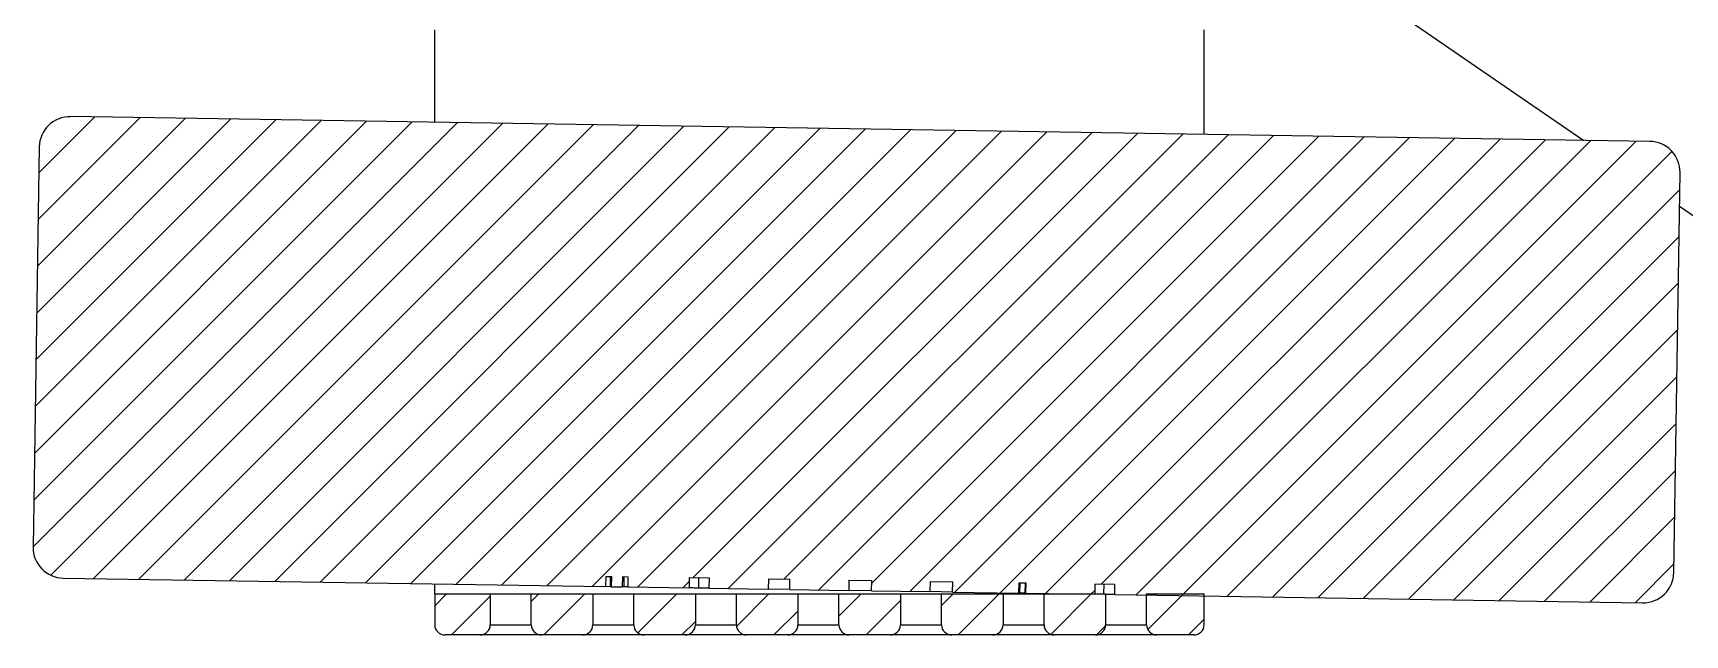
# Model space of a CAD drawing. Header units: millimetres. Extents: x -1 to 366, y 0 to 340.
# Drawn here: x 123.5 to 284.5, y 164.6 to 223.3 of the extents above; entities that cross this region are included whole.
import ezdxf

# ---------------------------------------------------------------- set-up
doc = ezdxf.new("R2010")
doc.units = ezdxf.units.MM
pattern_1 = [(45, (-418.589, -72.4933), (-2.245064, 2.245064), [])]

msp = doc.modelspace()

# ---------------------------------------------------------------- hatches: boundary and pattern name
at = {"linetype": 'Continuous', "lineweight": 18}
h = msp.add_hatch(dxfattribs=at)
h.set_pattern_fill('ANSI31', style=0)
h.set_pattern_definition(pattern_1)
edge = h.paths.add_edge_path(flags=0)
edge.add_line((187.43, 170.2), (189.4, 170.17))
edge.add_line((189.4, 170.17), (189.39, 169.17))
edge.add_line((189.39, 169.17), (195.14, 169.08))
edge.add_line((195.14, 169.08), (195.16, 170.08))
edge.add_line((195.16, 170.08), (197.25, 170.05))
edge.add_line((197.25, 170.05), (197.23, 169.05))
edge.add_line((197.23, 169.05), (202.99, 168.96))
edge.add_line((202.99, 168.96), (203, 169.96))
edge.add_line((203, 169.96), (205.22, 169.93))
edge.add_line((205.22, 169.93), (205.2, 168.93))
edge.add_line((205.2, 168.93), (210.89, 168.84))
edge.add_line((210.89, 168.84), (210.91, 169.84))
edge.add_line((210.91, 169.84), (213.12, 169.8))
edge.add_line((213.12, 169.8), (213.11, 168.8))
edge.add_line((213.11, 168.8), (219.54, 168.7))
edge.add_line((219.54, 168.7), (219.56, 169.7))
edge.add_line((219.56, 169.7), (220.27, 169.69))
edge.add_line((220.27, 169.69), (220.26, 168.69))
edge.add_line((220.26, 168.69), (226.98, 168.58))
edge.add_line((226.98, 168.58), (226.99, 169.58))
edge.add_line((226.99, 169.58), (228.94, 169.55))
edge.add_line((228.94, 169.55), (228.92, 168.55))
edge.add_line((228.92, 168.55), (280.39, 167.75))
edge.add_arc((280.43, 170.75), 3, 269.1029, 359.1029)
edge.add_line((283.43, 170.7), (284.04, 209.7))
edge.add_arc((281.04, 209.74), 3, 359.1029, 449.1029)
edge.add_line((281.09, 212.74), (127.11, 215.15))
edge.add_arc((127.06, 212.15), 3, 89.1029, 179.1029)
edge.add_line((124.06, 212.2), (123.45, 173.21))
edge.add_arc((126.45, 173.16), 3, 179.1029, 269.1029)
edge.add_line((126.4, 170.16), (179.27, 169.33))
edge.add_line((179.27, 169.33), (179.29, 170.33))
edge.add_line((179.29, 170.33), (179.88, 170.32))
edge.add_line((179.88, 170.32), (179.86, 169.32))
edge.add_line((179.86, 169.32), (180.89, 169.31))
edge.add_line((180.89, 169.31), (180.91, 170.31))
edge.add_line((180.91, 170.31), (181.49, 170.3))
edge.add_line((181.49, 170.3), (181.47, 169.3))
edge.add_line((181.47, 169.3), (187.42, 169.2))
edge.add_line((187.42, 169.2), (187.43, 170.2))
h = msp.add_hatch(dxfattribs=at)
h.set_pattern_fill('ANSI31', style=0)
h.set_pattern_definition(pattern_1)
edge = h.paths.add_edge_path(flags=0)
edge.add_line((168.03, 168.62), (162.62, 168.62))
edge.add_line((162.62, 168.62), (162.62, 165.62))
edge.add_arc((163.62, 165.62), 1, 180, 270)
edge.add_line((163.62, 164.62), (167.03, 164.62))
edge.add_arc((167.03, 165.62), 1, 270, 360)
edge.add_line((168.03, 165.62), (168.03, 168.62))
h = msp.add_hatch(dxfattribs=at)
h.set_pattern_fill('ANSI31', style=0)
h.set_pattern_definition(pattern_1)
edge = h.paths.add_edge_path(flags=0)
edge.add_line((172.03, 168.62), (172.03, 165.62))
edge.add_arc((173.03, 165.62), 1, 180, 270)
edge.add_line((173.03, 164.62), (177.03, 164.62))
edge.add_arc((177.03, 165.62), 1, 270, 360)
edge.add_line((178.03, 165.62), (178.03, 168.62))
edge.add_line((178.03, 168.62), (172.03, 168.62))
h = msp.add_hatch(dxfattribs=at)
h.set_pattern_fill('ANSI31', style=0)
h.set_pattern_definition(pattern_1)
edge = h.paths.add_edge_path(flags=0)
edge.add_line((182.03, 168.62), (182.03, 165.62))
edge.add_arc((183.03, 165.62), 1, 180, 270)
edge.add_line((183.03, 164.62), (187.03, 164.62))
edge.add_arc((187.03, 165.62), 1, 270, 360)
edge.add_line((188.03, 165.62), (188.03, 168.62))
edge.add_line((188.03, 168.62), (182.03, 168.62))
h = msp.add_hatch(dxfattribs=at)
h.set_pattern_fill('ANSI31', style=0)
h.set_pattern_definition(pattern_1)
edge = h.paths.add_edge_path(flags=0)
edge.add_line((192.03, 168.62), (192.03, 165.62))
edge.add_arc((193.03, 165.62), 1, 180, 270)
edge.add_line((193.03, 164.62), (197.03, 164.62))
edge.add_arc((197.03, 165.62), 1, 270, 360)
edge.add_line((198.03, 165.62), (198.03, 168.62))
edge.add_line((198.03, 168.62), (192.03, 168.62))
h = msp.add_hatch(dxfattribs=at)
h.set_pattern_fill('ANSI31', style=0)
h.set_pattern_definition(pattern_1)
edge = h.paths.add_edge_path(flags=0)
edge.add_line((208.03, 165.62), (208.03, 168.62))
edge.add_line((208.03, 168.62), (202.03, 168.62))
edge.add_line((202.03, 168.62), (202.03, 165.62))
edge.add_arc((203.03, 165.62), 1, 180, 270)
edge.add_line((203.03, 164.62), (207.03, 164.62))
edge.add_arc((207.03, 165.62), 1, 270, 360)
h = msp.add_hatch(dxfattribs=at)
h.set_pattern_fill('ANSI31', style=0)
h.set_pattern_definition(pattern_1)
edge = h.paths.add_edge_path(flags=0)
edge.add_line((218.03, 165.62), (218.03, 168.62))
edge.add_line((218.03, 168.62), (212.03, 168.62))
edge.add_line((212.03, 168.62), (212.03, 165.62))
edge.add_arc((213.03, 165.62), 1, 180, 270)
edge.add_line((213.03, 164.62), (217.03, 164.62))
edge.add_arc((217.03, 165.62), 1, 270, 360)
h = msp.add_hatch(dxfattribs=at)
h.set_pattern_fill('ANSI31', style=0)
h.set_pattern_definition(pattern_1)
edge = h.paths.add_edge_path(flags=0)
edge.add_line((228.03, 165.62), (228.03, 168.62))
edge.add_line((228.03, 168.62), (222.03, 168.62))
edge.add_line((222.03, 168.62), (222.03, 165.62))
edge.add_arc((223.03, 165.62), 1, 180, 270)
edge.add_line((223.03, 164.62), (227.03, 164.62))
edge.add_arc((227.03, 165.62), 1, 270, 360)
h = msp.add_hatch(dxfattribs=at)
h.set_pattern_fill('ANSI31', style=0)
h.set_pattern_definition(pattern_1)
edge = h.paths.add_edge_path(flags=0)
edge.add_arc((236.64, 165.62), 1, 270, 360)
edge.add_line((237.64, 165.62), (237.64, 168.62))
edge.add_line((237.64, 168.62), (232.03, 168.62))
edge.add_line((232.03, 168.62), (232.03, 165.62))
edge.add_arc((233.03, 165.62), 1, 180, 270)
edge.add_line((233.03, 164.62), (236.64, 164.62))

# ---------------------------------------------------------------- linework, layer by layer
at = {"color": 7, "linetype": 'Continuous', "lineweight": 25}
for p, q in [((248.97, 230.48), (274.65, 212.84)), ((162.62, 214.6), (162.62, 223.62)), ((237.64, 213.42), (237.64, 223.62)), ((281.09, 212.74), (127.11, 215.15)), ((124.06, 212.2), (123.45, 173.21)), ((283.43, 170.7), (284.04, 209.7)), ((283.99, 206.43), (317.13, 183.67)), ((126.4, 170.16), (179.27, 169.33)), ((162.62, 168.62), (162.62, 169.59)), ((179.29, 170.33), (179.27, 169.33)), ((179.71, 169.32), (179.27, 169.33)), ((179.29, 170.33), (179.88, 170.32)), ((179.73, 170.32), (179.71, 169.32)), ((179.86, 169.32), (179.71, 169.32)), ((179.86, 169.32), (179.88, 170.32)), ((179.86, 169.32), (180.89, 169.31)), ((180.91, 170.31), (180.89, 169.31)), ((181.04, 169.3), (180.89, 169.31)), ((180.91, 170.31), (181.49, 170.3)), ((181.05, 170.3), (181.04, 169.3)), ((181.47, 169.3), (181.04, 169.3)), ((181.47, 169.3), (181.49, 170.3)), ((181.47, 169.3), (187.42, 169.2)), ((187.43, 170.2), (187.42, 169.2)), ((189.4, 170.17), (187.43, 170.2)), ((188.35, 170.19), (188.33, 169.19)), ((189.39, 169.17), (188.33, 169.19)), ((189.39, 169.17), (189.4, 170.17)), ((189.39, 169.17), (195.14, 169.08)), ((195.16, 170.08), (195.14, 169.08)), ((195.16, 170.08), (197.25, 170.05)), ((197.23, 169.05), (197.25, 170.05)), ((203, 169.96), (202.99, 168.96)), ((203, 169.96), (205.22, 169.93)), ((205.2, 168.93), (205.22, 169.93)), ((210.91, 169.84), (210.89, 168.84)), ((210.91, 169.84), (213.12, 169.8)), ((213.11, 168.8), (213.12, 169.8)), ((219.56, 169.7), (219.54, 168.7)), ((219.56, 169.7), (220.27, 169.69)), ((219.66, 169.7), (219.64, 168.7)), ((220.18, 169.69), (220.16, 168.69)), ((220.26, 168.69), (220.27, 169.69)), ((226.99, 169.58), (226.98, 168.58)), ((228.94, 169.55), (226.99, 169.58)), ((227.85, 169.57), (227.83, 168.62)), ((228.92, 168.55), (228.94, 169.55)), ((162.62, 168.62), (162.62, 165.62)), ((162.62, 168.62), (168.03, 168.62)), ((168.03, 168.62), (168.03, 165.62)), ((168.03, 168.62), (172.03, 168.62)), ((172.03, 165.62), (172.03, 168.62)), ((172.03, 168.62), (178.03, 168.62)), ((178.03, 168.62), (178.03, 165.62)), ((178.03, 168.62), (182.03, 168.62)), ((182.03, 165.62), (182.03, 168.62)), ((182.03, 168.62), (188.03, 168.62)), ((188.03, 168.62), (188.03, 165.62)), ((188.03, 168.62), (192.03, 168.62)), ((192.03, 165.62), (192.03, 168.62)), ((192.03, 168.62), (198.03, 168.62)), ((197.23, 169.05), (195.14, 169.08)), ((197.23, 169.05), (202.99, 168.96)), ((198.03, 168.62), (198.03, 165.62)), ((198.03, 168.62), (202.03, 168.62)), ((202.03, 165.62), (202.03, 168.62)), ((202.03, 168.62), (208.03, 168.62)), ((205.2, 168.93), (202.99, 168.96)), ((205.2, 168.93), (210.89, 168.84)), ((208.03, 168.62), (208.03, 165.62)), ((208.03, 168.62), (212.03, 168.62)), ((213.11, 168.8), (210.89, 168.84)), ((212.03, 165.62), (212.03, 168.62)), ((212.03, 168.62), (218.03, 168.62)), ((213.11, 168.8), (219.54, 168.7)), ((218.03, 168.62), (218.03, 165.62)), ((218.03, 168.62), (222.03, 168.62)), ((219.64, 168.7), (219.54, 168.7)), ((220.16, 168.69), (219.64, 168.7)), ((220.26, 168.69), (220.16, 168.69)), ((220.26, 168.69), (226.98, 168.58)), ((222.03, 165.62), (222.03, 168.62)), ((222.03, 168.62), (228.03, 168.62)), ((228.03, 168.62), (228.03, 165.62)), ((228.92, 168.55), (228.03, 168.57)), ((228.92, 168.55), (280.39, 167.75)), ((232.03, 165.62), (232.03, 168.62)), ((232.03, 168.62), (237.64, 168.62)), ((237.64, 165.62), (237.64, 168.62)), ((167.03, 164.62), (163.62, 164.62)), ((173.03, 164.62), (167.03, 164.62)), ((168.03, 165.62), (172.03, 165.62)), ((177.03, 164.62), (173.03, 164.62)), ((183.03, 164.62), (177.03, 164.62)), ((178.03, 165.62), (182.03, 165.62)), ((187.03, 164.62), (183.03, 164.62)), ((193.03, 164.62), (187.03, 164.62)), ((188.03, 165.62), (192.03, 165.62)), ((197.03, 164.62), (193.03, 164.62)), ((203.03, 164.62), (197.03, 164.62)), ((198.03, 165.62), (202.03, 165.62)), ((207.03, 164.62), (203.03, 164.62)), ((213.03, 164.62), (207.03, 164.62)), ((208.03, 165.62), (212.03, 165.62)), ((217.03, 164.62), (213.03, 164.62)), ((223.03, 164.62), (217.03, 164.62)), ((218.03, 165.62), (222.03, 165.62)), ((227.03, 164.62), (223.03, 164.62)), ((233.03, 164.62), (227.03, 164.62)), ((228.03, 165.62), (232.03, 165.62)), ((236.64, 164.62), (233.03, 164.62))]:
    msp.add_line(p, q, dxfattribs=at)
for centre, radius, start, end in [((127.06, 212.15), 3, 89.1029, 179.1029), ((281.04, 209.74), 3, 359.1029, 89.1029), ((126.45, 173.16), 3, 179.1029, 269.1029), ((280.43, 170.75), 3, 269.1029, 359.1029), ((163.62, 165.62), 1, 180, 270), ((167.03, 165.62), 1, 270, 0), ((173.03, 165.62), 1, 180, 270), ((177.03, 165.62), 1, 270, 0), ((183.03, 165.62), 1, 180, 270), ((187.03, 165.62), 1, 270, 0), ((193.03, 165.62), 1, 180, 270), ((197.03, 165.62), 1, 270, 0), ((203.03, 165.62), 1, 180, 270), ((207.03, 165.62), 1, 270, 0), ((213.03, 165.62), 1, 180, 270), ((217.03, 165.62), 1, 270, 0), ((223.03, 165.62), 1, 180, 270), ((227.03, 165.62), 1, 270, 0), ((233.03, 165.62), 1, 180, 270), ((236.64, 165.62), 1, 270, 0)]:
    msp.add_arc(centre, radius, start, end, dxfattribs=at)
msp.add_open_spline([(188.33, 169.19), (188.15, 169.19), (187.81, 169.2), (187.54, 169.2), (187.42, 169.2)], degree=3, knots=[0, 0, 0, 0, 0.560442, 1, 1, 1, 1], dxfattribs=at)

doc.saveas('drawing.dxf')
